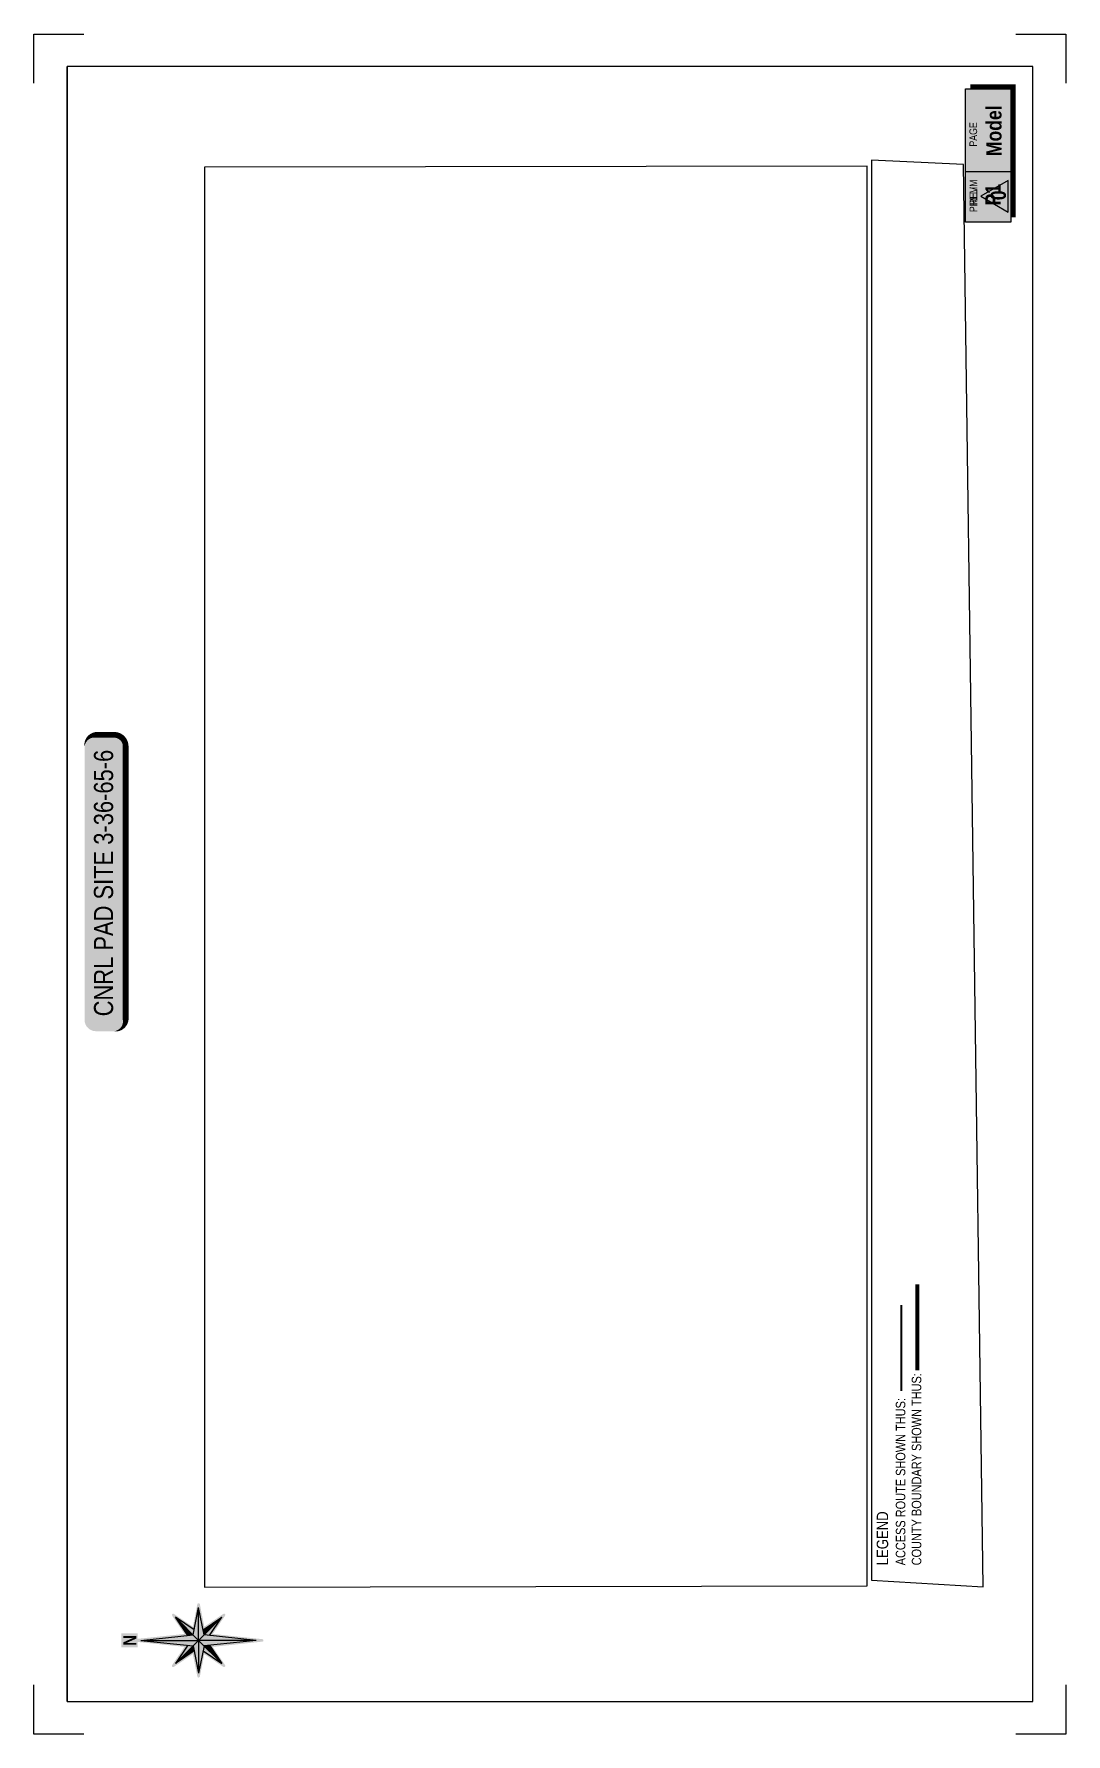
# Paper-space layout '7 of 7' of a CAD drawing. Extents: x -3563 to -2483, y 0 to 1778.
import ezdxf
from ezdxf.enums import TextEntityAlignment as Align

# ---------------------------------------------------------------- set-up
doc = ezdxf.new("R2010")
doc.units = 0
doc.header["$LTSCALE"] = 5
doc.linetypes.add('BORDER2', pattern=[22.225, 6.35, -3.175, 6.35, -3.175, 0, -3.175])
doc.layers.get('Defpoints').update_dxf_attribs({"color": 9})
doc.layers.add('AS-COUNTY', color=7, linetype='BORDER2', lineweight=60, true_color=0xcc33ff)
for name, color, linetype in [('AS-UNDERLAY-H', 141, 'Continuous'), ('CG-BORDER', 2, 'Continuous'), ('CG-NORTH', 7, 'Continuous'), ('CG-NOTES', 7, 'Continuous'), ('CG-PRELIM', 7, 'Continuous'), ('CG-REVISION', 7, 'Continuous'), ('P-PROPOSED', 10, 'Continuous'), ('S-1', 1, 'Continuous'), ('S-2', 2, 'Continuous')]:
    doc.layers.add(name, color=color, linetype=linetype)
doc.styles.add('80', font='ARIALN.TTF', dxfattribs={"height": 10})
doc.styles.add('80CG', font='ARIALN.TTF', dxfattribs={"height": 10})
doc.styles.add('80L', font='ARIALN.TTF', dxfattribs={"height": 10})
doc.styles.add('BOLD', font='ARIALNB.TTF')

# ---------------------------------------------------------------- blocks, each defined once
blk = doc.blocks.new('*U31')
at = {"layer": 'Defpoints'}
for p, q in [((0, 1778), (52.2, 1778)), ((0, 1726.5), (0, 1778)), ((1027.2, 1778), (1079.5, 1778)), ((1079.5, 1778), (1079.5, 1726.5)), ((0, 0), (0, 51.5)), ((1079.5, 51.5), (1079.5, 0)), ((52.2, 0), (0, 0)), ((1079.5, 0), (1027.2, 0))]:
    blk.add_line(p, q, dxfattribs=at)
at = {"layer": 'S-1'}
for p, q in [((0, 1778), (0, 1778)), ((1079.5, 1778), (1079.5, 1778)), ((0, 0), (0, 0)), ((1079.5, 0), (1079.5, 0))]:
    blk.add_line(p, q, dxfattribs=at)
at = {"layer": 'S-2'}
blk.add_lwpolyline([(34.7, 34), (1044.7, 34), (1044.7, 1744), (34.7, 1744)], close=True, dxfattribs=at)
at = {"style": '80', "flags": 1}
blk.add_attdef('PAGENUMBER', (52.2, 51.5), '', height=10, rotation=90, dxfattribs=at)
blk = doc.blocks.new('*U142')
h = blk.add_hatch(color=255)
edge = h.paths.add_edge_path()
edge.add_line((-71.5, -11.5), (71.5, -11.5))
edge.add_arc((71.5, -5.5), 6, 270, 360)
edge.add_line((77.5, -5.5), (77.5, 4))
edge.add_arc((71.5, 4), 6, 0, 90)
edge.add_line((71.5, 10), (-71.5, 10))
edge.add_arc((-71.5, 4), 6, 90, 180)
edge.add_line((-77.5, 4), (-77.5, -5.5))
edge.add_arc((-71.5, -5.5), 6, 180, 270)
at = {"color": 14, "flags": 128}
blk.add_lwpolyline([(-71.5, -11.5, 3, 3, 0), (71.5, -11.5, 3, 3, 0.414214), (77.5, -5.5, 3, 3, 0), (77.5, 4, 3, 0, 0.414214), (71.5, 10, 0, 0, 0), (-71.5, 10, 0, 0, 0.414214), (-77.5, 4, 0, 0, 0), (-77.5, -5.5, 0, 3, 0.414214)], format="xyseb", close=True, dxfattribs=at)
at = {"insert": (0, 0), "char_height": 10, "attachment_point": 5, "style": '80'}
blk.add_mtext_dynamic_manual_height_columns('{\\C14;CNRL PAD SITE 3-36-65-6}', width=412.2262, gutter_width=45, heights=[0], dxfattribs=at)
blk = doc.blocks.new('NORTH')
h = blk.add_hatch(color=141)
h.dxf.hatch_style = 1
edge = h.paths.add_edge_path()
edge.add_line((-2.5, 97.8), (-11.3, 97.8))
edge.add_line((-11.3, 97.8), (-11.3, 124.5))
edge.add_line((-11.3, 124.5), (11.4, 124.5))
edge.add_line((11.4, 124.5), (11.4, 97.8))
edge.add_line((11.4, 97.8), (2.5, 97.8))
edge.add_line((2.5, 97.8), (10.4, 22.8))
edge.add_line((10.4, 22.8), (39.9, 42.7))
edge.add_arc((41, 41), 2, -34, 124, ccw=False)
edge.add_line((42.7, 39.9), (22, 9.2))
edge.add_line((22, 9.2), (58.3, 2))
edge.add_arc((57.9, 0), 2, -78.6499, 78.6499, ccw=False)
edge.add_line((58.3, -2), (22, -9.2))
edge.add_line((22, -9.2), (42.7, -39.9))
edge.add_arc((41, -41), 2, -124, 34, ccw=False)
edge.add_line((39.9, -42.7), (10.4, -22.8))
edge.add_line((10.4, -22.8), (2, -102.6))
edge.add_arc((0, -102.4), 2, 186, 354, ccw=False)
edge.add_line((-2, -102.6), (-10.4, -22.8))
edge.add_line((-10.4, -22.8), (-39.9, -42.7))
edge.add_arc((-41, -41), 2, 146, 304, ccw=False)
edge.add_line((-42.7, -39.9), (-22, -9.2))
edge.add_line((-22, -9.2), (-58.3, -2))
edge.add_arc((-57.9, 0), 2, 101.3501, 258.6499, ccw=False)
edge.add_line((-58.3, 2), (-22, 9.2))
edge.add_line((-22, 9.2), (-42.7, 39.9))
edge.add_arc((-41, 41), 2, 56, 214, ccw=False)
edge.add_line((-39.9, 42.7), (-10.4, 22.8))
edge.add_line((-10.4, 22.8), (-2.5, 97.8))
at = {"linetype": 'Continuous'}
for points in [[(0, 92.8), (-8.8, 8.8), (0, 0)], [(-37.3, 37.3), (-17, 7.2), (-8.8, 8.8)], [(37.3, 37.3), (7.9, 17.5), (8.8, 8.8)], [(0, 0), (-52.8, 0), (-8.8, -8.8)], [(8.8, 8.8), (0, 0), (52.8, 0)], [(8.8, -8.8), (0, 0), (0, -92.8)], [(-7.9, -17.5), (-8.8, -8.8), (-37.3, -37.3)], [(17, -7.2), (8.8, -8.8), (37.3, -37.3)]]:
    blk.add_hatch(color=14, dxfattribs=at).paths.add_polyline_path(points)
at = {"color": 14, "linetype": 'Continuous'}
for p, q in [((0, 92.8), (-8.8, 8.8)), ((0, 92.8), (0, 0)), ((0, 92.8), (8.8, 8.8)), ((0, 0), (-37.3, 37.3)), ((-17, 7.2), (-37.3, 37.3)), ((-7.9, 17.5), (-37.3, 37.3)), ((0, 0), (37.3, 37.3)), ((7.9, 17.5), (37.3, 37.3)), ((17, 7.2), (37.3, 37.3)), ((-8.8, 8.8), (-52.8, 0)), ((0, 0), (-52.8, 0)), ((0, 0), (-37.3, -37.3)), ((0, 0), (37.3, -37.3)), ((0, -92.8), (0, 0)), ((0, 0), (52.8, 0)), ((8.8, 8.8), (52.8, 0)), ((-8.8, -8.8), (-52.8, 0)), ((-17, -7.2), (-37.3, -37.3)), ((-7.9, -17.5), (-37.3, -37.3)), ((0, -92.8), (-8.8, -8.8)), ((0, -92.8), (8.8, -8.8)), ((7.9, -17.5), (37.3, -37.3)), ((8.8, -8.8), (52.8, 0)), ((16.9, -7), (17, -7.2)), ((17, -7.2), (37.3, -37.3))]:
    blk.add_line(p, q, dxfattribs=at)
at = {"color": 14, "style": 'BOLD'}
blk.add_text('N', height=21.1, dxfattribs=at).set_placement((0, 110.6), align=Align.MIDDLE_CENTER)
blk = doc.blocks.new('*U160')
at = {"layer": 'AS-COUNTY', "ltscale": 0.5, "const_width": 4, "flags": 128}
blk.add_lwpolyline([(203.9, -42.5), (294.1, -42.5)], dxfattribs=at)
at = {"layer": 'P-PROPOSED', "color": 90, "const_width": 2, "flags": 128}
blk.add_lwpolyline([(182.3, -25.9), (272.5, -25.9)], dxfattribs=at)
at = {"layer": 'CG-NOTES', "insert": (0, 0), "char_height": 10, "width": 457.222, "attachment_point": 1, "style": '80'}
blk.add_mtext('{\\H1.2x;\\C14;LEGEND\\H0.83333x;\\C256;\\PACCESS ROUTE SHOWN THUS:\\P}COUNTY BOUNDARY SHOWN THUS:', dxfattribs=at)
blk = doc.blocks.new('rev')
at = {"layer": 'AS-UNDERLAY-H'}
h = blk.add_hatch(color=256, dxfattribs=at)
h.dxf.hatch_style = 1
h.paths.add_polyline_path([(-71.5, -23.2), (-71.5, 24.2), (67.8, 24.2), (67.8, -23.2)])
blk.add_line((-18.5, 24.2), (-18.5, -23.2))
at = {"color": 5, "flags": 128}
blk.add_lwpolyline([(-44.4, 8.2), (-60.9, -20.4), (-27.8, -20.4)], close=True, dxfattribs=at)
at = {"layer": 'CG-NOTES', "flags": 128}
blk.add_lwpolyline([(-71.5, -23.2), (-71.5, 24.2), (67.8, 24.2), (67.8, -23.2)], close=True, dxfattribs=at)
at = {"layer": 'CG-NOTES', "const_width": 5, "flags": 128}
blk.add_lwpolyline([(70.3, 19.2), (70.3, -25.7), (-66.5, -25.7)], dxfattribs=at)
at = {"attachment_point": 1}
for s, width, insert, char_height, style in [('\\pi4.196;REV.', 28.288, (-57.7, 20.1), 8, '80L'), ('\\pi3.528;PAGE', 31.329, (4, 20.2), 8, '80L'), ('\\pi5.3462;{\\fArial Narrow|b1|i0|c0|p34;\\C14;0}', 19.216, (-53.9, -2), 16, '80')]:
    blk.add_mtext_dynamic_manual_height_columns(s, width=width, gutter_width=45, heights=[0], dxfattribs=dict(at, insert=insert, char_height=char_height, style=style))
at = {"layer": 'CG-NOTES', "linetype": 'Continuous', "insert": (24.1, -5.5), "char_height": 16, "attachment_point": 5, "style": '80CG'}
blk.add_mtext('{\\fArial Narrow|b1|i0|c0|p34;\\C14;Model}', dxfattribs=at)
blk = doc.blocks.new('blk_Prelim_page')
h = blk.add_hatch(color=141)
h.dxf.hatch_style = 1
h.paths.add_polyline_path([(-71.5, -23.2), (-71.5, 24.2), (67.8, 24.2), (67.8, -23.2)])
blk.add_line((-18.5, 24.2), (-18.5, -23.2))
at = {"layer": 'CG-NOTES', "flags": 128}
blk.add_lwpolyline([(-71.5, -23.2), (-71.5, 24.2), (67.8, 24.2), (67.8, -23.2)], close=True, dxfattribs=at)
at = {"layer": 'CG-NOTES', "const_width": 5, "flags": 128}
blk.add_lwpolyline([(70.3, 19.2), (70.3, -25.7), (-66.5, -25.7)], dxfattribs=at)
at = {"attachment_point": 1}
for s, width, insert, char_height, style in [('\\pi-2.2187;PRELIM', 28.288, (-58.8, 20.1), 8, '80L'), ('\\pi3.528;PAGE', 31.329, (4, 20.2), 8, '80L'), ('\\pi11.724;{\\fArial Narrow|b1|i0|c0|p34;\\C14;P1}', 41.555, (-65.7, 3.6), 16, '80')]:
    blk.add_mtext_dynamic_manual_height_columns(s, width=width, gutter_width=45, heights=[0], dxfattribs=dict(at, insert=insert, char_height=char_height, style=style))
at = {"layer": 'CG-NOTES', "linetype": 'Continuous', "insert": (24.1, -5.5), "char_height": 16, "attachment_point": 5, "style": '80CG'}
blk.add_mtext('{\\fArial Narrow|b1|i0|c0|p34;\\C14;Model}', dxfattribs=at)

psp = doc.layouts.new('7 of 7')

# ---------------------------------------------------------------- linework, layer by layer
at = {"layer": 'Defpoints', "flags": 128}
psp.add_lwpolyline([(-3528.2, 34), (-3528.2, 1744)], dxfattribs=at)
at = {"layer": 'Defpoints'}
for points in [[(-3384.7, 1638.7), (-3384.7, 153.7), (-2691.6, 154.9), (-2691.6, 1639.9)], [(-2686.9, 1645.9), (-2686.9, 160.9), (-2570.1, 153.8), (-2590.6, 1641.6)]]:
    psp.add_lwpolyline(points, close=True, dxfattribs=at)

# ---------------------------------------------------------------- block references
at = {"xscale": 2, "yscale": 2, "zscale": 2, "rotation": 90}
psp.add_blockref('*U142', (-3490.1, 890), dxfattribs=at)
at = {"layer": 'CG-BORDER'}
psp.add_blockref('*U31', (-3563, 0), dxfattribs=at)
at = {"layer": 'CG-NORTH', "xscale": 0.65, "yscale": 0.65, "zscale": 0.5, "rotation": 90}
psp.add_blockref('NORTH', (-3390.8, 97.9), dxfattribs=at)
at = {"layer": 'CG-NOTES', "color": 3, "xscale": 0.9996137, "yscale": 0.9996137, "zscale": 0.9996137, "rotation": 90}
psp.add_blockref('*U160', (-2681.5, 176.4), dxfattribs=at)
at = {"layer": 'CG-PRELIM', "rotation": 90}
psp.add_blockref('blk_Prelim_page', (-2564.3, 1652.7), dxfattribs=at)
at = {"layer": 'CG-REVISION', "rotation": 90}
psp.add_blockref('rev', (-2564.3, 1652.7), dxfattribs=at)

# ---------------------------------------------------------------- viewports
at = {"layer": 'Defpoints', "view_twist_angle": 90}
vp = psp.add_viewport(center=(-3038.1, 896.8), size=(693.1, 1486.29), view_center_point=(-6058943.996, 389539.576), view_height=1486.2875, dxfattribs=at)
vp.dxf.flags = 0x10000  # cut along an outline
vp.dxf.clipping_boundary_handle = psp.add_lwpolyline([(-3384.7, 1638.7), (-3384.7, 153.7), (-2691.6, 154.9), (-2691.6, 1639.9)], format="xyb", close=True, dxfattribs={"invisible": 1}).dxf.handle
vp = psp.add_viewport(center=(-2628.5, 899.8), size=(116.8, 1492.17), view_center_point=(-6058214.852, 389553.936), view_height=1492.1742, status=3, dxfattribs=at)
vp.dxf.flags = 0x10000  # cut along an outline
vp.dxf.clipping_boundary_handle = psp.add_lwpolyline([(-2686.9, 1645.9), (-2686.9, 160.9), (-2570.1, 153.8), (-2590.6, 1641.6)], format="xyb", close=True, dxfattribs={"invisible": 1}).dxf.handle

doc.saveas('drawing.dxf')
